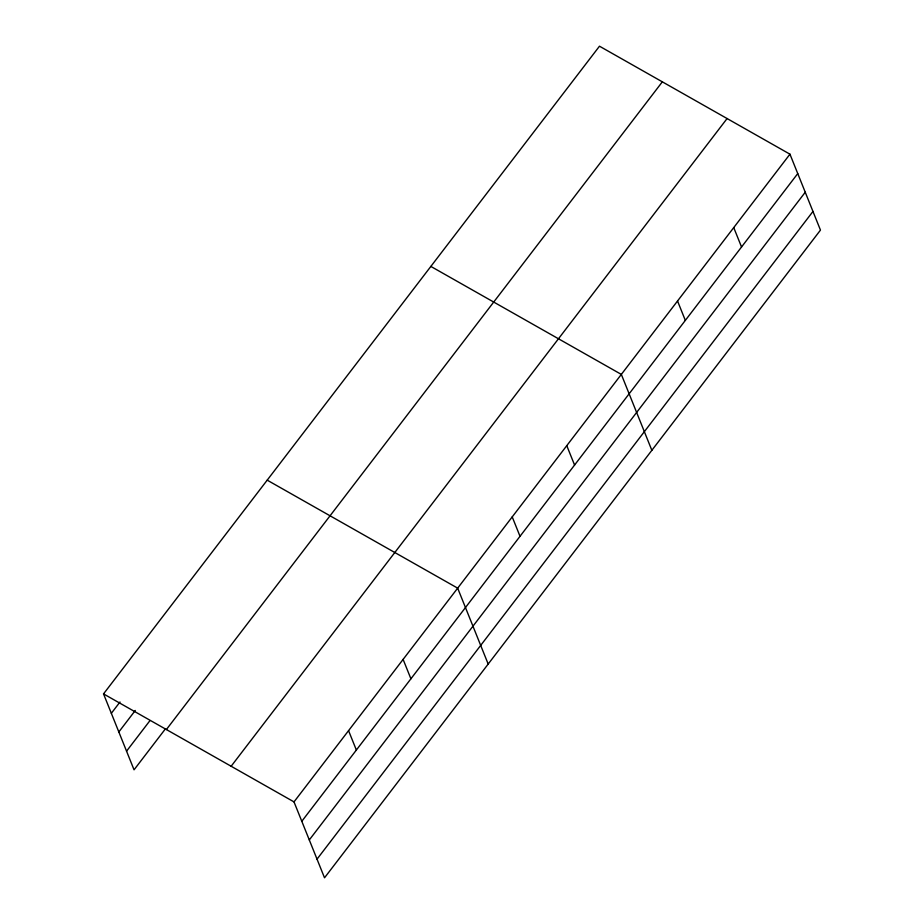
<?xml version="1.0" encoding="UTF-8"?>
<svg xmlns="http://www.w3.org/2000/svg" width="924" height="924" viewBox="0 0 924 924"><rect width="100%" height="100%" fill="white"/><g stroke="black" fill="none" stroke-linecap="round" stroke-linejoin="round"><path stroke-width="1.39" d="M103.534 693.901L599.48 46.2L789.951 154.181L820.466 230.099L324.52 877.8L294.005 801.893L103.534 693.901L134.049 769.819L165.223 729.105M111.342 713.305L119.993 701.997M118.838 731.958L135.285 710.464M126.553 751.166L149.942 720.639M166.389 729.544L662.335 81.832M231.15 766.25L727.096 118.549M294.005 801.893L789.951 154.181M301.802 821.297L797.747 173.585M309.297 839.939L805.243 192.238M317.024 859.158L812.97 211.446M430.861 266.424L621.332 374.405L651.847 450.311M267.198 480.157L457.669 588.149L488.184 664.056M733.737 227.593L741.545 246.997M677.535 300.993L685.331 320.409M566.77 445.657L574.578 465.061M512.219 516.897L520.016 536.301M403.107 659.389L410.914 678.805M348.556 730.641L356.364 750.045"/></g></svg>
